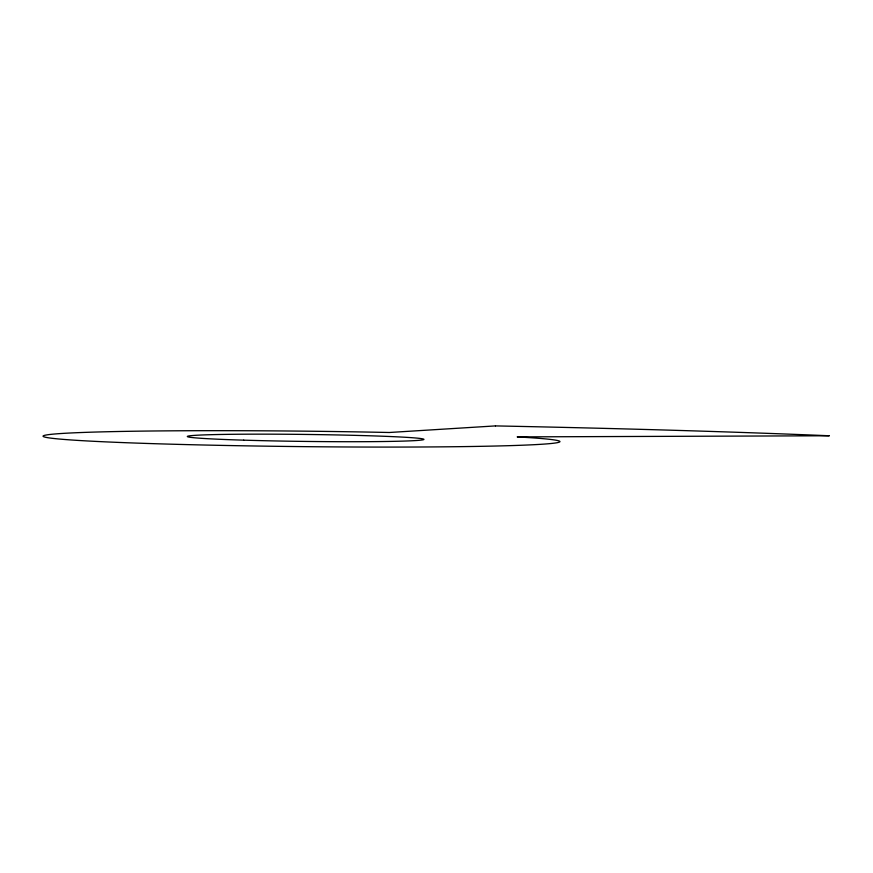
<?xml version="1.0" encoding="UTF-8"?>
<svg xmlns="http://www.w3.org/2000/svg" width="873" height="873" viewBox="0 0 873 873"><rect width="100%" height="100%" fill="white"/><g stroke="black" fill="none" stroke-linecap="round" stroke-linejoin="round"><path stroke-width="1.31" d="M495.46 425.904L389.271 432.495A259.357 7.737 0.6 0 0 43.628 435.671A259.357 7.737 0.6 0 0 375.925 447.074A259.357 7.737 0.6 0 0 517.187 436.893L829.35 435.769A811.595 26.703 0.6 0 0 495.46 425.904M243.698 440.156A118.237 3.492 0.7 0 0 423.907 439.337A118.237 3.492 0.7 0 0 249.58 434.176A118.237 3.492 0.7 0 0 243.698 440.156"/></g></svg>
